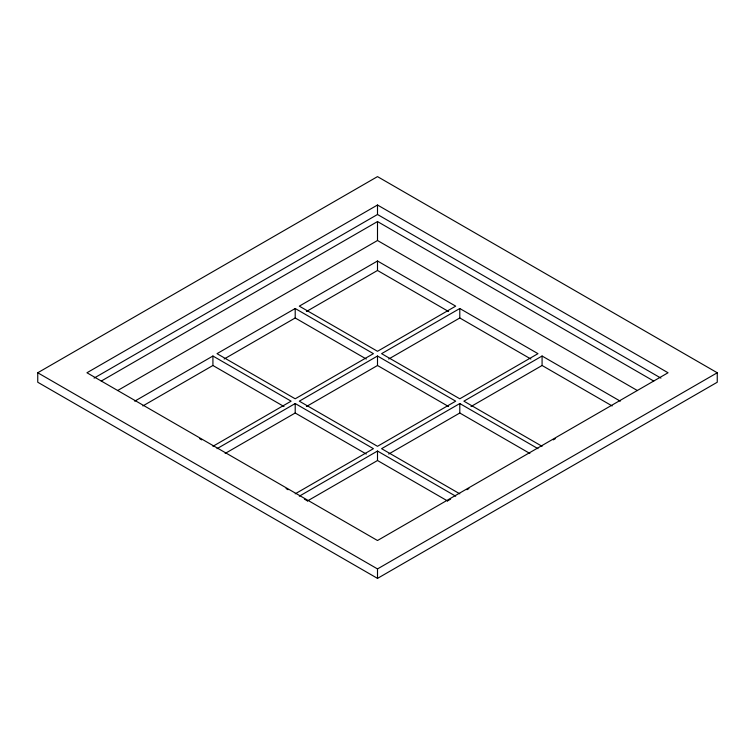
<?xml version="1.0" encoding="UTF-8"?>
<svg xmlns="http://www.w3.org/2000/svg" width="755" height="755" viewBox="0 0 755 755"><rect width="100%" height="100%" fill="white"/><g stroke="black" fill="none" stroke-linecap="round" stroke-linejoin="round"><path stroke-width="1.13" d="M37.75 372.762L377.5 176.613L717.25 372.762L717.25 382.238L377.5 578.387L37.75 382.238L37.75 372.762L377.5 568.921L717.25 372.762M377.5 205.011L86.948 372.762L377.5 540.514L668.052 372.762L377.5 205.011L377.5 214.486L660.918 378.113M94.082 378.113L377.5 214.486M101.255 381.058L377.5 221.564L653.745 381.058M117.563 390.571L377.5 240.505L637.437 390.571M134.72 401.169L212.919 356.02L291.109 401.169L212.919 446.309M295.205 308.512L217.015 353.661L295.205 398.8L373.404 353.661L295.205 308.512L295.205 317.978L366.288 359.021M377.5 261.003L299.31 306.143L377.5 351.292L455.69 306.143L377.5 261.003L377.5 270.469L448.583 311.513M142.846 405.945L212.919 365.495L284.003 406.53M224.122 359.021L295.205 317.978M306.417 311.513L377.5 270.469M217.015 448.678L295.205 403.538L373.404 448.678L295.205 493.827M377.5 356.02L299.31 401.169L377.5 446.309L455.69 401.169L377.5 356.02L377.5 365.495L448.583 406.53M459.795 308.512L381.596 353.661L459.795 398.8L537.985 353.661L459.795 308.512L459.795 317.978L388.712 359.021M225.141 453.453L295.205 413.004L366.288 454.038M306.417 406.53L377.5 365.495M299.31 496.186L377.5 451.046L455.69 496.186M537.985 448.678L459.795 403.538L381.596 448.678L459.795 493.827M620.28 401.169L542.081 356.02L463.891 401.169L542.081 446.309M307.436 500.971L377.5 460.512L447.564 500.971M388.712 454.038L459.795 413.004L529.859 453.453M470.997 406.53L542.081 365.495L612.154 405.945M447.564 500.876L450.612 499.121M466.901 489.721L468.93 488.551M553.255 439.863L555.284 438.693M459.795 317.978L530.878 359.021M199.716 438.693L201.745 439.863M286.07 488.551L288.099 489.721M304.388 499.121L307.436 500.876M542.081 356.02L542.081 365.495M459.795 403.538L459.795 413.004M377.5 221.564L377.5 240.505M377.5 451.046L377.5 460.512M377.5 568.921L377.5 578.387M295.205 403.538L295.205 413.004M212.919 356.02L212.919 365.495"/></g></svg>
